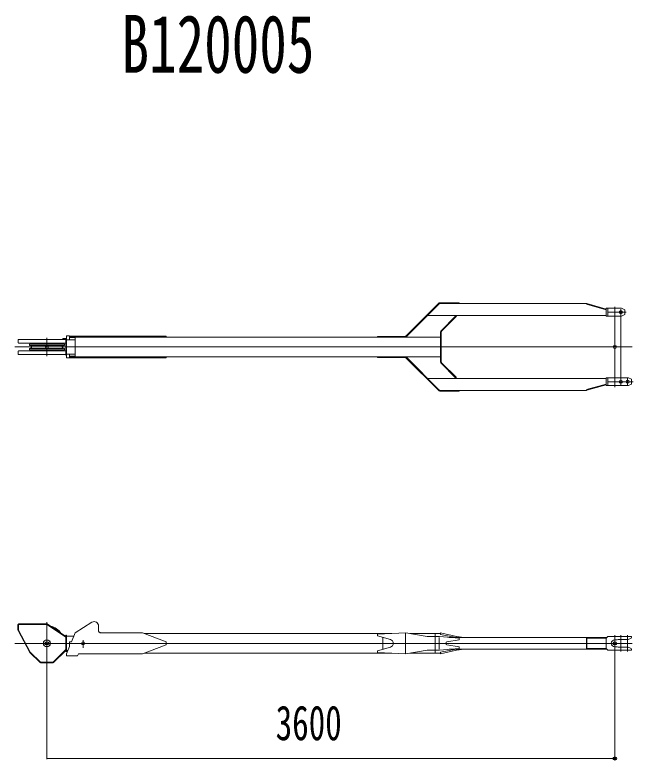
# Model space of a CAD drawing. Units: millimetres, scale not verified. Extents: x -25692 to 24490, y -16109 to 16085.
# Drawn here: x 9600 to 13518, y 10810 to 15530 of the extents above; entities that cross this region are included whole.
import ezdxf
from ezdxf.enums import TextEntityAlignment as Align

# ---------------------------------------------------------------- set-up
doc = ezdxf.new("R2010")
doc.units = ezdxf.units.MM
doc.header["$LTSCALE"] = 40
doc.header["$PDMODE"] = 32
doc.header["$PDSIZE"] = 20
doc.layers.add('0-0_0', color=7, linetype='Continuous', lineweight=18)
doc.layers.add('0-1_DEFPOINTS', color=7, linetype='Continuous')
doc.styles.add('ＭＳ ゴシック', font='')
doc.styles.get('ＭＳ ゴシック').set_extended_font_data('MS Gothic')

# ---------------------------------------------------------------- blocks, each defined once
blk = doc.blocks.new('D4')
at = {"layer": '0-0_0'}
for p, q in [((75806.7, 30614.44), (75806.7, 29881.92)), ((79406.7, 30614.44), (79406.7, 29881.92)), ((75810.9, 29886.42), (79402.5, 29886.42))]:
    blk.add_line(p, q, dxfattribs=at)
for points in [[(75810.9, 29887.12), (75810.9, 29885.72), (75806.7, 29886.42)], [(79402.5, 29887.12), (79402.5, 29885.72), (79406.7, 29886.42)]]:
    blk.add_solid(points, dxfattribs=at)
at = {"layer": '0-1_DEFPOINTS'}
for p in [(75806.7, 30616), (79406.7, 30616), (79406.7, 29886.42)]:
    blk.add_point(p, dxfattribs=at)
at = {"layer": '0-0_0', "style": 'ＭＳ ゴシック', "width": 0.7}
blk.add_text('3600', height=219.9, dxfattribs=at).set_placement((77256.7, 29936.42), align=Align.BOTTOM_LEFT)

msp = doc.modelspace()

# ---------------------------------------------------------------- linework, layer by layer
at = {"layer": '0-0_0'}
for p, q in [((12077.98, 13495.05), (12286.28, 13703.25)), ((12081.18, 13491.85), (12289.48, 13700.05)), ((12292.98, 13706.05), (12415.38, 13706.05)), ((12292.98, 13701.55), (13222.88, 13701.55)), ((12415.38, 13701.55), (12415.38, 13706.05)), ((13222.88, 13697.05), (13347.88, 13662.05)), ((13224.18, 13701.35), (13347.88, 13666.75)), ((13346.68, 13662.35), (13347.88, 13666.75)), ((13347.88, 13671.55), (13445.38, 13671.55)), ((13347.88, 13621.55), (13347.88, 13671.55)), ((13357.38, 13621.55), (13357.38, 13671.55)), ((13358.38, 13646.55), (13475.38, 13646.55)), ((13402.88, 13171.55), (13402.88, 13681.55)), ((13440.38, 13186.55), (13440.38, 13666.55)), ((13465.38, 13661.55), (13445.38, 13671.55)), ((13465.38, 13631.55), (13465.38, 13661.55)), ((12215.88, 13626.55), (13347.88, 13626.55)), ((12301.18, 13529.35), (12395.68, 13623.75)), ((12304.38, 13526.15), (12398.78, 13620.55)), ((13347.88, 13621.55), (13445.38, 13621.55)), ((13445.38, 13621.55), (13465.38, 13631.55)), ((12298.38, 13330.45), (12298.38, 13522.65)), ((12302.88, 13330.45), (12302.88, 13522.65)), ((9620.08, 13473.75), (9922.88, 13473.75)), ((9620.08, 13457.75), (9620.08, 13473.75)), ((9802.88, 13368.05), (9802.88, 13485.05)), ((9802.88, 13473.75), (9802.88, 13450.55)), ((9903.88, 13476.05), (9903.88, 13479.05)), ((9903.88, 13479.05), (9927.38, 13479.05)), ((9903.88, 13476.05), (9922.88, 13476.05)), ((9922.88, 13374.05), (9922.88, 13479.05)), ((9927.38, 13496.55), (9946.38, 13496.55)), ((9927.38, 13356.55), (9927.38, 13496.55)), ((9927.38, 13471.55), (9981.68, 13471.55)), ((9946.38, 13496.55), (9946.38, 13471.55)), ((9946.38, 13495.05), (10557.88, 13495.05)), ((9946.38, 13489.05), (12298.38, 13489.05)), ((9946.38, 13485.85), (9981.68, 13485.85)), ((9981.68, 13367.25), (9981.68, 13485.85)), ((9982.88, 13364.05), (9982.88, 13489.05)), ((10557.88, 13495.05), (10557.88, 13489.05)), ((11898.38, 13489.05), (11898.38, 13493.55)), ((11898.38, 13493.55), (12074.48, 13493.55)), ((9600.08, 13426.55), (13512.38, 13426.55)), ((9626.48, 13450.55), (9922.88, 13450.55)), ((9691.88, 13444.05), (9913.88, 13444.05)), ((9691.88, 13444.05), (9691.88, 13437.95)), ((9691.88, 13415.15), (9691.88, 13409.05)), ((9913.88, 13409.05), (9691.88, 13409.05)), ((9693.28, 13436.05), (9702.68, 13432.65)), ((9702.68, 13420.45), (9693.28, 13417.05)), ((9696.88, 13436.55), (9908.88, 13436.55)), ((9908.88, 13416.55), (9696.88, 13416.55)), ((9772.68, 13444.05), (9772.68, 13450.55)), ((9772.68, 13409.05), (9772.68, 13402.55)), ((9833.18, 13444.05), (9833.18, 13450.55)), ((9833.18, 13409.05), (9833.18, 13402.55)), ((9912.58, 13436.05), (9903.18, 13432.65)), ((9903.18, 13420.45), (9912.58, 13417.05)), ((9913.88, 13444.05), (9913.88, 13437.95)), ((9913.88, 13415.15), (9913.88, 13409.05)), ((9626.48, 13402.55), (9922.88, 13402.55)), ((9802.88, 13379.35), (9802.88, 13402.55)), ((9922.88, 13374.05), (9927.38, 13374.05)), ((9927.38, 13381.55), (9981.68, 13381.55)), ((9946.38, 13356.55), (9946.38, 13381.55)), ((9946.38, 13367.25), (9981.68, 13367.25)), ((9946.38, 13364.05), (12298.38, 13364.05)), ((10557.88, 13358.05), (10557.88, 13364.05)), ((11898.38, 13364.05), (11898.38, 13359.55)), ((11898.38, 13359.55), (12074.48, 13359.55)), ((12081.18, 13361.25), (12289.48, 13152.95)), ((9927.38, 13356.55), (9946.38, 13356.55)), ((9946.38, 13358.05), (10557.88, 13358.05)), ((12077.98, 13358.05), (12286.38, 13149.75)), ((12301.18, 13323.75), (12395.68, 13229.25)), ((12304.38, 13326.95), (12398.88, 13232.45)), ((12215.88, 13226.55), (13347.88, 13226.55)), ((13347.88, 13231.55), (13488.38, 13231.55)), ((13347.88, 13231.55), (13347.88, 13181.55)), ((13357.38, 13231.55), (13357.38, 13181.55)), ((13483.38, 13186.55), (13483.38, 13226.55)), ((13508.38, 13221.55), (13488.38, 13231.55)), ((13508.38, 13221.55), (13508.38, 13191.55)), ((13222.88, 13156.05), (13347.88, 13191.05)), ((13224.18, 13151.75), (13347.88, 13186.35)), ((13346.68, 13190.75), (13347.88, 13186.35)), ((13347.88, 13181.55), (13488.38, 13181.55)), ((13358.38, 13206.55), (13518.38, 13206.55)), ((13508.38, 13191.55), (13488.38, 13181.55)), ((12292.98, 13151.55), (13222.88, 13151.55)), ((12292.98, 13147.05), (12415.38, 13147.05)), ((12415.38, 13151.55), (12415.38, 13147.05)), ((9619.68, 11669.14), (9619.68, 11631.64)), ((9622.88, 11672.34), (9802.88, 11672.34)), ((9622.88, 11672.34), (9622.88, 11631.64)), ((9802.88, 11683.64), (9802.88, 11325.94)), ((9804.68, 11671.84), (9922.88, 11592.94)), ((9981.58, 11616.64), (10088.48, 11682.54)), ((10130.38, 11659.14), (10130.38, 11626.64)), ((9619.68, 11631.64), (9622.88, 11631.64)), ((9620.08, 11630.14), (9622.88, 11631.64)), ((9620.08, 11630.14), (9694.18, 11491.14)), ((9622.88, 11631.64), (9697.08, 11492.64)), ((9958.78, 11559.64), (9981.58, 11616.64)), ((10142.88, 11617.64), (10136.08, 11617.64)), ((10140.38, 11616.64), (10407.88, 11616.64)), ((10142.88, 11617.64), (10142.88, 11616.64)), ((10557.88, 11559.14), (10407.88, 11616.64)), ((11898.38, 11606.64), (12078.38, 11616.64)), ((12212.78, 11591.64), (12078.38, 11616.64)), ((12298.38, 11616.64), (12398.38, 11591.64)), ((12298.38, 11616.64), (12298.38, 11604.74)), ((9922.88, 11601.64), (9927.38, 11601.64)), ((9922.88, 11601.64), (9922.88, 11496.64)), ((9927.38, 11601.64), (9927.38, 11496.64)), ((9927.38, 11594.14), (9972.58, 11594.14)), ((10032.38, 11569.64), (10032.38, 11520.74)), ((10420.98, 11611.64), (11988.38, 11611.64)), ((11898.38, 11606.64), (11898.38, 11596.64)), ((11898.38, 11596.64), (11980.28, 11573.14)), ((11932.38, 11589.14), (11932.38, 11509.14)), ((12076.58, 11611.64), (12076.58, 11486.64)), ((12105.28, 11611.64), (12298.38, 11611.64)), ((12106.28, 11611.44), (12298.38, 11611.44)), ((12212.78, 11591.64), (12290.88, 11591.64)), ((12262.88, 11610.54), (12262.88, 11487.84)), ((12289.08, 11586.64), (12289.08, 11511.64)), ((12290.88, 11591.64), (12415.38, 11581.64)), ((12298.38, 11604.74), (12396.18, 11586.64)), ((12415.38, 11571.64), (12338.78, 11559.04)), ((12353.18, 11586.64), (13347.88, 11586.64)), ((12398.38, 11591.64), (12398.38, 11586.64)), ((12398.38, 11591.64), (12448.38, 11586.64)), ((12415.38, 11581.64), (12415.38, 11571.64)), ((13222.88, 11586.64), (13222.88, 11511.64)), ((13222.88, 11582.14), (13347.88, 11582.14)), ((13224.18, 11582.14), (13224.18, 11516.14)), ((13357.38, 11591.64), (13347.88, 11582.14)), ((13347.88, 11586.64), (13347.88, 11511.64)), ((13357.38, 11591.64), (13508.38, 11591.64)), ((13402.88, 11601.64), (13402.88, 11496.64)), ((13480.18, 11573.14), (13422.88, 11573.14)), ((13440.38, 11601.64), (13440.38, 11496.64)), ((13483.38, 11601.64), (13483.38, 11496.64)), ((13501.58, 11579.14), (13486.48, 11574.14)), ((13508.38, 11591.64), (13508.38, 11588.64)), ((9600.08, 11549.14), (13512.38, 11549.14)), ((9927.88, 11482.64), (9946.38, 11528.84)), ((9946.38, 11559.64), (9958.78, 11559.64)), ((9946.38, 11559.64), (9946.38, 11528.84)), ((10557.88, 11539.14), (10407.88, 11481.64)), ((10557.88, 11559.14), (10557.88, 11539.14)), ((11998.38, 11549.14), (10557.88, 11549.14)), ((11898.38, 11501.64), (11980.28, 11525.14)), ((12415.38, 11526.64), (12338.78, 11539.24)), ((12415.38, 11516.64), (12415.38, 11526.64)), ((13417.88, 11526.44), (13402.88, 11526.44)), ((13422.88, 11525.14), (13417.88, 11526.44)), ((13480.18, 11525.14), (13422.88, 11525.14)), ((13501.58, 11519.14), (13486.48, 11524.14)), ((9694.18, 11491.14), (9697.08, 11492.64)), ((9694.78, 11490.34), (9697.08, 11492.64)), ((9760.68, 11426.84), (9694.78, 11490.34)), ((9762.88, 11429.14), (9697.08, 11492.64)), ((9842.88, 11429.14), (9922.88, 11509.14)), ((9845.18, 11426.84), (9922.88, 11504.64)), ((9922.88, 11496.64), (9927.38, 11496.64)), ((9927.38, 11504.14), (9936.58, 11504.14)), ((9927.88, 11482.64), (9927.88, 11469.64)), ((9997.88, 11469.64), (10002.88, 11481.64)), ((10002.88, 11481.64), (10407.88, 11481.64)), ((10420.98, 11486.64), (11988.38, 11486.64)), ((11898.38, 11491.64), (11898.38, 11501.64)), ((11898.38, 11491.64), (12078.38, 11481.64)), ((12078.38, 11481.64), (12212.78, 11506.64)), ((12105.28, 11486.64), (12298.38, 11486.64)), ((12106.28, 11486.84), (12298.38, 11486.84)), ((12212.78, 11506.64), (12290.88, 11506.64)), ((12290.88, 11506.64), (12415.38, 11516.64)), ((12298.38, 11493.54), (12396.18, 11511.64)), ((12298.38, 11481.64), (12398.38, 11506.64)), ((12298.38, 11481.64), (12298.38, 11493.54)), ((12353.18, 11511.64), (13347.88, 11511.64)), ((12398.38, 11511.64), (12398.38, 11506.64)), ((12398.38, 11506.64), (12448.38, 11511.64)), ((13222.88, 11516.14), (13347.88, 11516.14)), ((13347.88, 11516.14), (13357.38, 11506.64)), ((13357.38, 11506.64), (13508.38, 11506.64)), ((13508.38, 11509.64), (13508.38, 11506.64)), ((9760.68, 11426.84), (9762.88, 11429.14)), ((9762.88, 11429.14), (9762.88, 11425.94)), ((9762.88, 11429.14), (9842.88, 11429.14)), ((9762.88, 11425.94), (9842.88, 11425.94)), ((9927.88, 11469.64), (9997.88, 11469.64))]:
    msp.add_line(p, q, dxfattribs=at)
for points in [[(9620.08, 13457.75), (9620.08, 13457.35), (9620.08, 13457.05), (9620.18, 13456.65), (9620.18, 13456.25), (9620.28, 13455.95), (9620.38, 13455.55), (9620.48, 13455.25), (9620.58, 13454.85), (9620.78, 13454.55), (9620.88, 13454.15), (9621.08, 13453.85), (9621.28, 13453.55), (9621.48, 13453.25), (9621.68, 13452.95), (9621.98, 13452.65), (9622.18, 13452.45), (9622.48, 13452.15), (9622.78, 13451.95), (9622.98, 13451.65), (9623.28, 13451.45), (9623.68, 13451.25), (9623.98, 13451.15), (9624.28, 13450.95), (9624.68, 13450.85), (9624.98, 13450.75), (9625.38, 13450.65), (9625.68, 13450.55), (9626.08, 13450.55), (9626.48, 13450.55)], [(9626.48, 13402.55), (9626.08, 13402.55), (9625.68, 13402.45), (9625.38, 13402.45), (9624.98, 13402.35), (9624.68, 13402.25), (9624.28, 13402.15), (9623.98, 13401.95), (9623.68, 13401.85), (9623.28, 13401.65), (9622.98, 13401.45), (9622.78, 13401.15), (9622.48, 13400.95), (9622.18, 13400.65), (9621.98, 13400.45), (9621.68, 13400.15), (9621.48, 13399.85), (9621.28, 13399.55), (9621.08, 13399.25), (9620.88, 13398.85), (9620.78, 13398.55), (9620.58, 13398.25), (9620.48, 13397.85), (9620.38, 13397.55), (9620.28, 13397.15), (9620.18, 13396.85), (9620.18, 13396.45), (9620.08, 13396.05), (9620.08, 13395.75), (9620.08, 13395.35)], [(9620.08, 13395.35), (9620.08, 13379.35), (9922.88, 13379.35)], [(9619.68, 11669.14), (9802.88, 11669.14), (9922.88, 11589.14)], [(9802.88, 11672.34), (9802.88, 11669.14), (9804.68, 11671.84)], [(13422.88, 11573.14), (13417.88, 11571.84), (13402.88, 11571.84)], [(9845.18, 11426.84), (9842.88, 11429.14), (9842.88, 11425.94)]]:
    msp.add_lwpolyline(points, dxfattribs=at)
for centre, radius in [((13440.38, 13646.55), 10), ((13440.38, 13206.55), 10), ((13483.38, 13206.55), 10), ((9802.88, 11549.14), 22.5), ((9802.88, 11549.14), 21), ((10032.38, 11549.14), 9.5)]:
    msp.add_circle(centre, radius, dxfattribs=at)
for centre, radius, start, end in [((12292.98, 13696.55), 9.5, 90, 135), ((12292.98, 13696.55), 5, 90, 135), ((12307.88, 13522.65), 9.5, 135, 180), ((12307.88, 13522.65), 5, 135, 180), ((12074.48, 13498.55), 5, 270, 315), ((12074.48, 13498.55), 9.5, 270, 315), ((9693.88, 13437.95), 2, 180, 250), ((9693.88, 13415.15), 2, 110, 180), ((9700.38, 13426.55), 6.5, 290, 70), ((9905.38, 13426.55), 6.5, 110, 250), ((9911.88, 13437.95), 2, 290, 0), ((9911.88, 13415.15), 2, 0, 70), ((12074.48, 13354.55), 9.5, 45, 90), ((12074.48, 13354.55), 5, 45, 90), ((12307.88, 13330.45), 9.5, 180, 225), ((12307.88, 13330.45), 5, 180, 225), ((12292.98, 13156.55), 9.5, 225, 270), ((12292.98, 13156.55), 5, 225, 270), ((10102.88, 11659.14), 27.5, 360, 121.643), ((9802.88, 11549.14), 111, 34.488, 78.1319), ((10140.38, 11626.64), 10, 180, 270), ((11973.38, 11549.14), 25, 285.9913, 74.0087), ((13402.88, 11549.14), 22.7, 90, 270), ((13480.18, 11593.14), 20, 270, 288.366), ((13498.38, 11588.64), 10, 288.366, 0.00001), ((12340.38, 11549.14), 10, 99.362, 260.6381), ((13480.18, 11505.14), 20, 71.634, 90), ((13498.38, 11509.64), 10, 360, 71.634)]:
    msp.add_arc(centre, radius, start, end, dxfattribs=at)
at = {"layer": '0-0_0', "color": 1}
for p in [(9802.88, 13426.55), (13402.88, 13426.55), (9802.88, 11549.14), (13402.88, 11549.14)]:
    msp.add_point(p, dxfattribs=at)

# ---------------------------------------------------------------- block references
at = {"layer": '0-0_0'}
msp.add_blockref('D4', (-66003.82, -19066.86), dxfattribs=at)

# ---------------------------------------------------------------- texts
at = {"layer": '0-0_0', "style": 'ＭＳ ゴシック', "width": 0.7}
msp.add_text('B120005', height=366.6, dxfattribs=at).set_placement((10276.09, 15053.22), align=Align.BOTTOM_LEFT)

doc.saveas('drawing.dxf')
